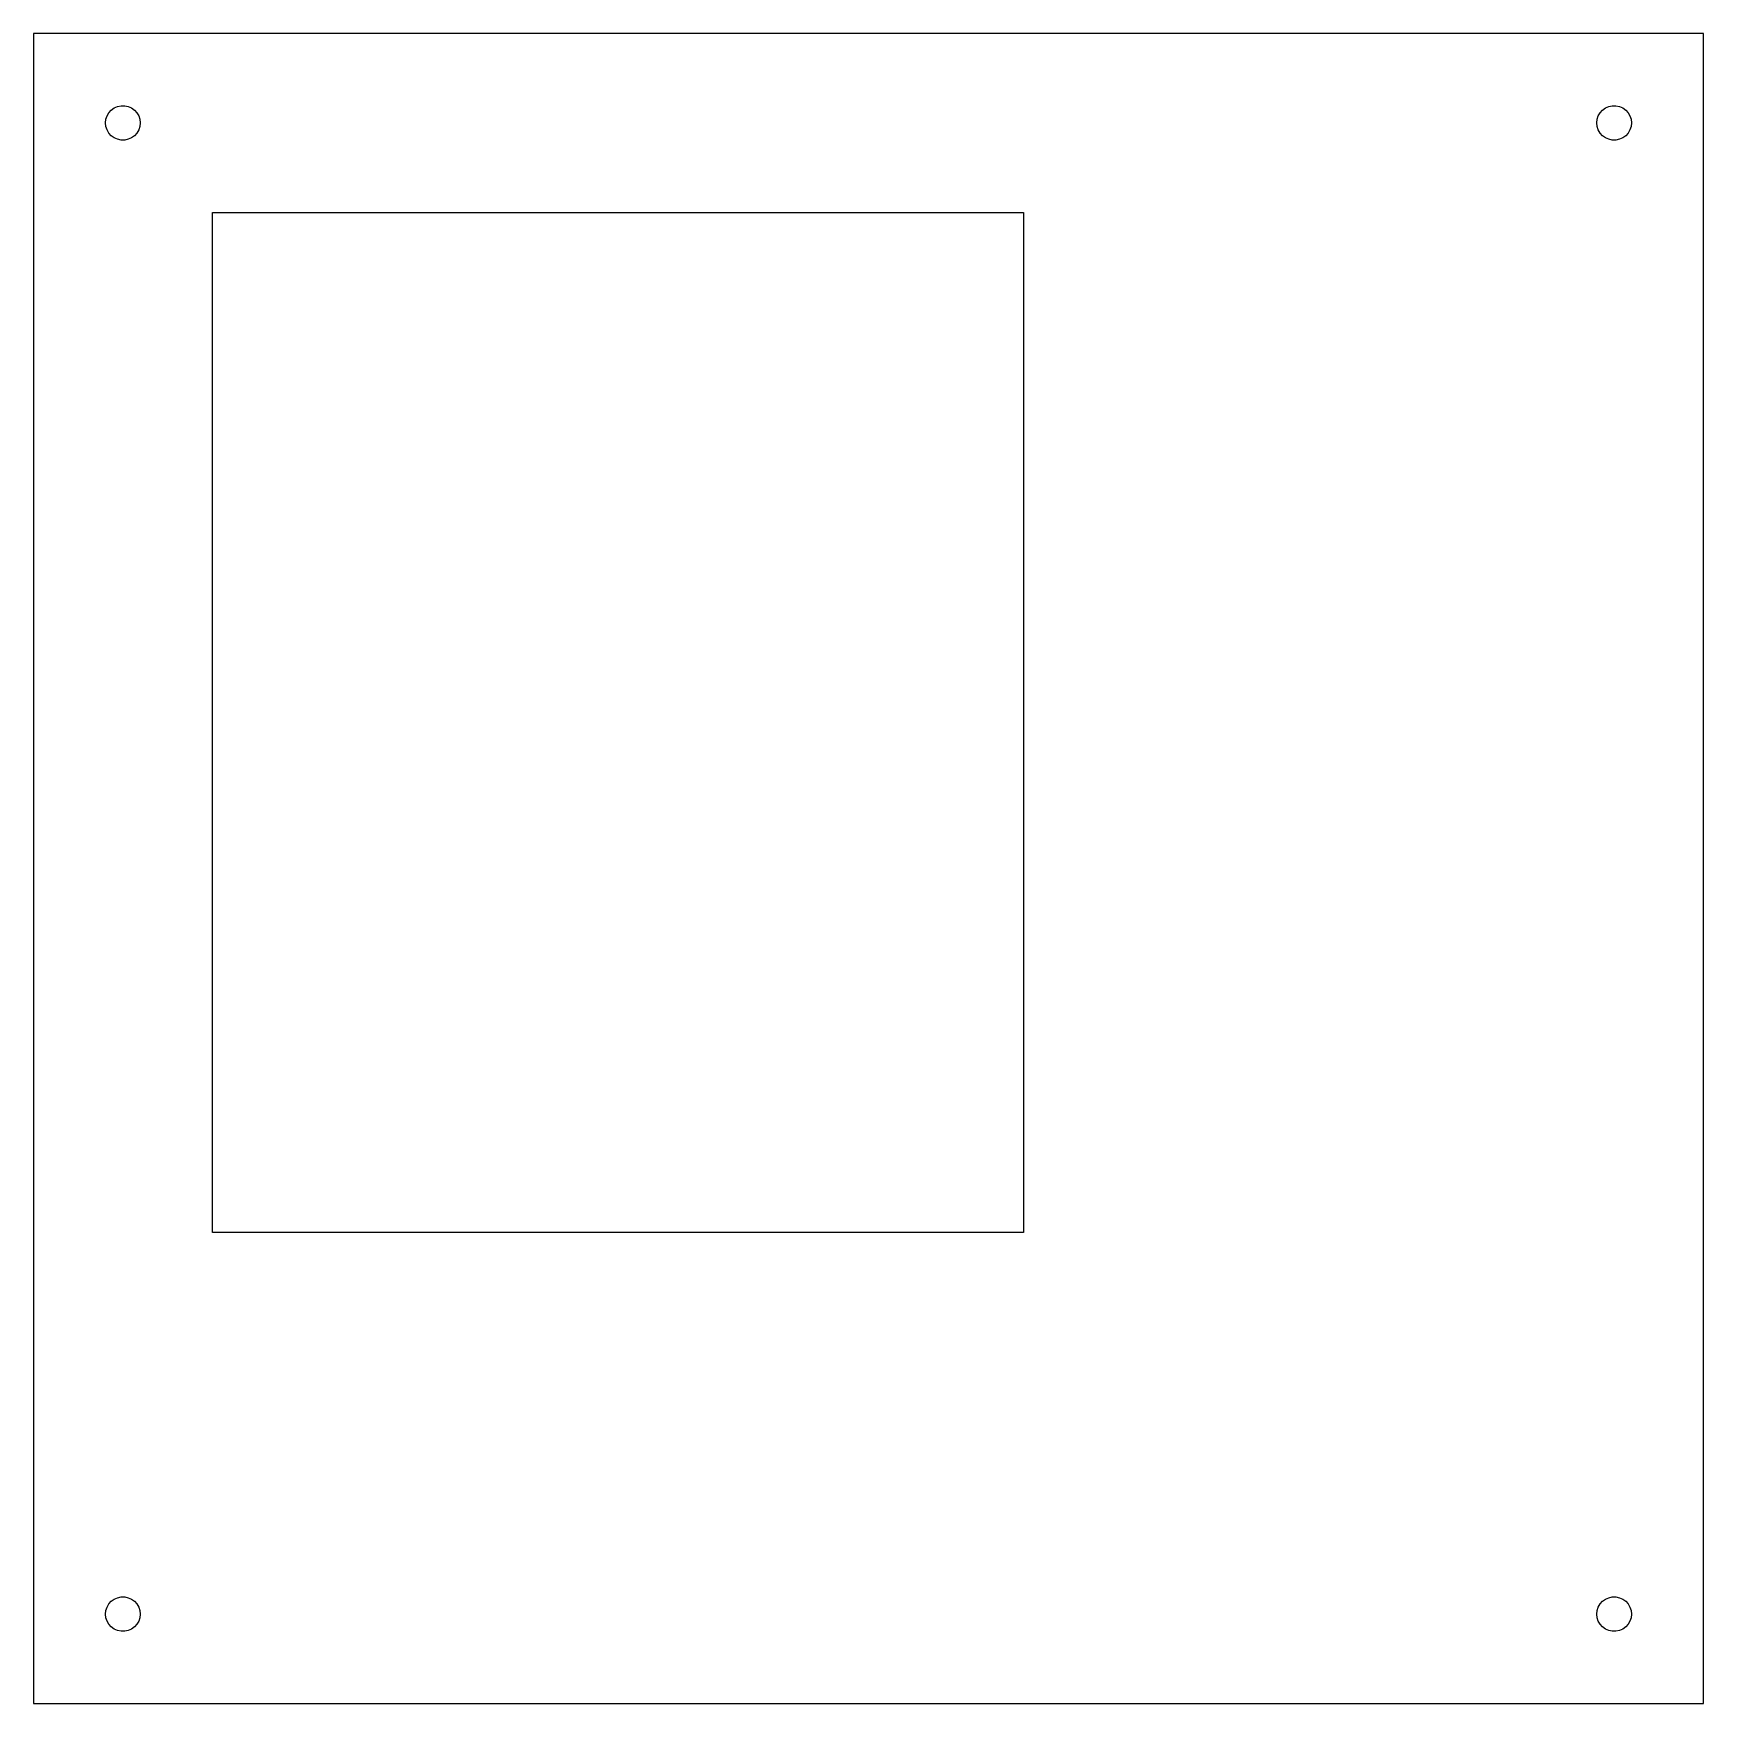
# Model space of a CAD drawing. Header units: metres. Extents: x -20 to 120, y -20 to 120.
import ezdxf

# ---------------------------------------------------------------- set-up
doc = ezdxf.new("R2010")
doc.units = ezdxf.units.M

msp = doc.modelspace()

# ---------------------------------------------------------------- linework, layer by layer
for p, q in [((120, 120), (-20, 120)), ((-20, 120), (-20, -20)), ((120, -20), (120, 120)), ((-13.6731, 113.352), (-13.4702, 113.578)), ((-13.4702, 113.578), (-13.225, 113.756)), ((-13.225, 113.756), (-12.9481, 113.879)), ((-12.9481, 113.879), (-12.6516, 113.942)), ((-12.6516, 113.942), (-12.3484, 113.942)), ((-12.3484, 113.942), (-12.0519, 113.879)), ((-12.0519, 113.879), (-11.775, 113.756)), ((-11.775, 113.756), (-11.5298, 113.578)), ((-11.5298, 113.578), (-11.3269, 113.352)), ((111.327, 113.352), (111.53, 113.578)), ((111.53, 113.578), (111.775, 113.756)), ((111.775, 113.756), (112.052, 113.879)), ((112.052, 113.879), (112.348, 113.942)), ((112.348, 113.942), (112.652, 113.942)), ((112.652, 113.942), (112.948, 113.879)), ((112.948, 113.879), (113.225, 113.756)), ((113.225, 113.756), (113.47, 113.578)), ((113.47, 113.578), (113.673, 113.352)), ((-13.95, 112.5), (-13.9183, 112.801)), ((-13.9183, 112.199), (-13.95, 112.5)), ((-13.9183, 112.801), (-13.8246, 113.09)), ((-13.8246, 111.91), (-13.9183, 112.199)), ((-13.8246, 113.09), (-13.6731, 113.352)), ((-11.3269, 113.352), (-11.1754, 113.09)), ((-11.1754, 113.09), (-11.0817, 112.801)), ((-11.0817, 112.199), (-11.1754, 111.91)), ((-11.0817, 112.801), (-11.05, 112.5)), ((-11.05, 112.5), (-11.0817, 112.199)), ((111.05, 112.5), (111.082, 112.801)), ((111.082, 112.199), (111.05, 112.5)), ((111.082, 112.801), (111.175, 113.09)), ((111.175, 111.91), (111.082, 112.199)), ((111.175, 113.09), (111.327, 113.352)), ((113.673, 113.352), (113.825, 113.09)), ((113.825, 113.09), (113.918, 112.801)), ((113.918, 112.199), (113.825, 111.91)), ((113.918, 112.801), (113.95, 112.5)), ((113.95, 112.5), (113.918, 112.199)), ((-13.6731, 111.648), (-13.8246, 111.91)), ((-13.4702, 111.422), (-13.6731, 111.648)), ((-13.225, 111.244), (-13.4702, 111.422)), ((-12.9481, 111.121), (-13.225, 111.244)), ((-12.6516, 111.058), (-12.9481, 111.121)), ((-12.3484, 111.058), (-12.6516, 111.058)), ((-12.0519, 111.121), (-12.3484, 111.058)), ((-11.775, 111.244), (-12.0519, 111.121)), ((-11.5298, 111.422), (-11.775, 111.244)), ((-11.3269, 111.648), (-11.5298, 111.422)), ((-11.1754, 111.91), (-11.3269, 111.648)), ((111.327, 111.648), (111.175, 111.91)), ((111.53, 111.422), (111.327, 111.648)), ((111.775, 111.244), (111.53, 111.422)), ((112.052, 111.121), (111.775, 111.244)), ((112.348, 111.058), (112.052, 111.121)), ((112.652, 111.058), (112.348, 111.058)), ((112.948, 111.121), (112.652, 111.058)), ((113.225, 111.244), (112.948, 111.121)), ((113.47, 111.422), (113.225, 111.244)), ((113.673, 111.648), (113.47, 111.422)), ((113.825, 111.91), (113.673, 111.648)), ((-5, 19.5), (-5, 105)), ((-5, 105), (63, 105)), ((63, 105), (63, 19.5)), ((63, 19.5), (-5, 19.5)), ((-13.225, -11.2443), (-12.9481, -11.121)), ((-12.9481, -11.121), (-12.6516, -11.0579)), ((-12.6516, -11.0579), (-12.3484, -11.0579)), ((-12.3484, -11.0579), (-12.0519, -11.121)), ((-12.0519, -11.121), (-11.775, -11.2443)), ((111.775, -11.2443), (112.052, -11.121)), ((112.052, -11.121), (112.348, -11.0579)), ((112.348, -11.0579), (112.652, -11.0579)), ((112.652, -11.0579), (112.948, -11.121)), ((112.948, -11.121), (113.225, -11.2443)), ((-13.95, -12.5), (-13.9183, -12.1985)), ((-13.9183, -12.8015), (-13.95, -12.5)), ((-13.9183, -12.1985), (-13.8246, -11.9102)), ((-13.8246, -11.9102), (-13.6731, -11.6477)), ((-13.6731, -11.6477), (-13.4702, -11.4224)), ((-13.4702, -11.4224), (-13.225, -11.2443)), ((-11.775, -11.2443), (-11.5298, -11.4224)), ((-11.5298, -11.4224), (-11.3269, -11.6477)), ((-11.3269, -11.6477), (-11.1754, -11.9102)), ((-11.1754, -11.9102), (-11.0817, -12.1985)), ((-11.0817, -12.1985), (-11.05, -12.5)), ((-11.05, -12.5), (-11.0817, -12.8015)), ((111.05, -12.5), (111.082, -12.1985)), ((111.082, -12.8015), (111.05, -12.5)), ((111.082, -12.1985), (111.175, -11.9102)), ((111.175, -11.9102), (111.327, -11.6477)), ((111.327, -11.6477), (111.53, -11.4224)), ((111.53, -11.4224), (111.775, -11.2443)), ((113.225, -11.2443), (113.47, -11.4224)), ((113.47, -11.4224), (113.673, -11.6477)), ((113.673, -11.6477), (113.825, -11.9102)), ((113.825, -11.9102), (113.918, -12.1985)), ((113.918, -12.1985), (113.95, -12.5)), ((113.95, -12.5), (113.918, -12.8015)), ((-13.8246, -13.0898), (-13.9183, -12.8015)), ((-13.6731, -13.3523), (-13.8246, -13.0898)), ((-13.4702, -13.5775), (-13.6731, -13.3523)), ((-13.225, -13.7557), (-13.4702, -13.5775)), ((-12.9481, -13.879), (-13.225, -13.7557)), ((-12.6516, -13.942), (-12.9481, -13.879)), ((-12.3484, -13.942), (-12.6516, -13.942)), ((-12.0519, -13.879), (-12.3484, -13.942)), ((-11.775, -13.7557), (-12.0519, -13.879)), ((-11.5298, -13.5775), (-11.775, -13.7557)), ((-11.3269, -13.3523), (-11.5298, -13.5775)), ((-11.1754, -13.0898), (-11.3269, -13.3523)), ((-11.0817, -12.8015), (-11.1754, -13.0898)), ((111.175, -13.0898), (111.082, -12.8015)), ((111.327, -13.3523), (111.175, -13.0898)), ((111.53, -13.5775), (111.327, -13.3523)), ((111.775, -13.7557), (111.53, -13.5775)), ((112.052, -13.879), (111.775, -13.7557)), ((112.348, -13.942), (112.052, -13.879)), ((112.652, -13.942), (112.348, -13.942)), ((112.948, -13.879), (112.652, -13.942)), ((113.225, -13.7557), (112.948, -13.879)), ((113.47, -13.5775), (113.225, -13.7557)), ((113.673, -13.3523), (113.47, -13.5775)), ((113.825, -13.0898), (113.673, -13.3523)), ((113.918, -12.8015), (113.825, -13.0898)), ((-20, -20), (120, -20))]:
    msp.add_line(p, q)

doc.saveas('drawing.dxf')
